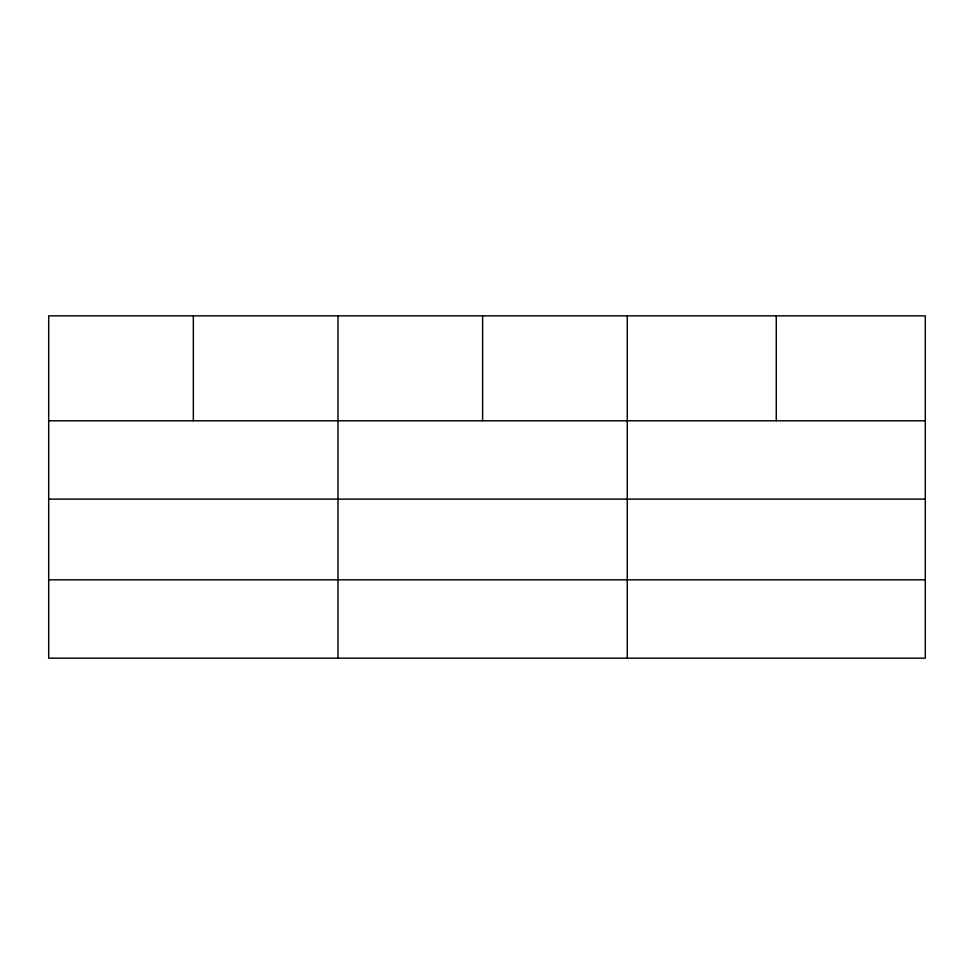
<?xml version="1.0" encoding="UTF-8"?>
<svg xmlns="http://www.w3.org/2000/svg" width="974" height="974" viewBox="0 0 974 974"><rect width="100%" height="100%" fill="white"/><g stroke="black" fill="none" stroke-linecap="round" stroke-linejoin="round"><path stroke-width="1.46" d="M925.3 499.114L925.3 315.844L48.7 315.844L48.7 658.156L925.3 658.156L925.3 499.114L48.7 499.114M48.7 420.78L925.3 420.78M48.7 579.822L925.3 579.822M776.278 315.844L776.278 420.78M627.256 315.844L627.256 658.156M482.617 315.844L482.617 420.78M337.978 315.844L337.978 658.156M193.339 315.844L193.339 420.78"/></g></svg>
